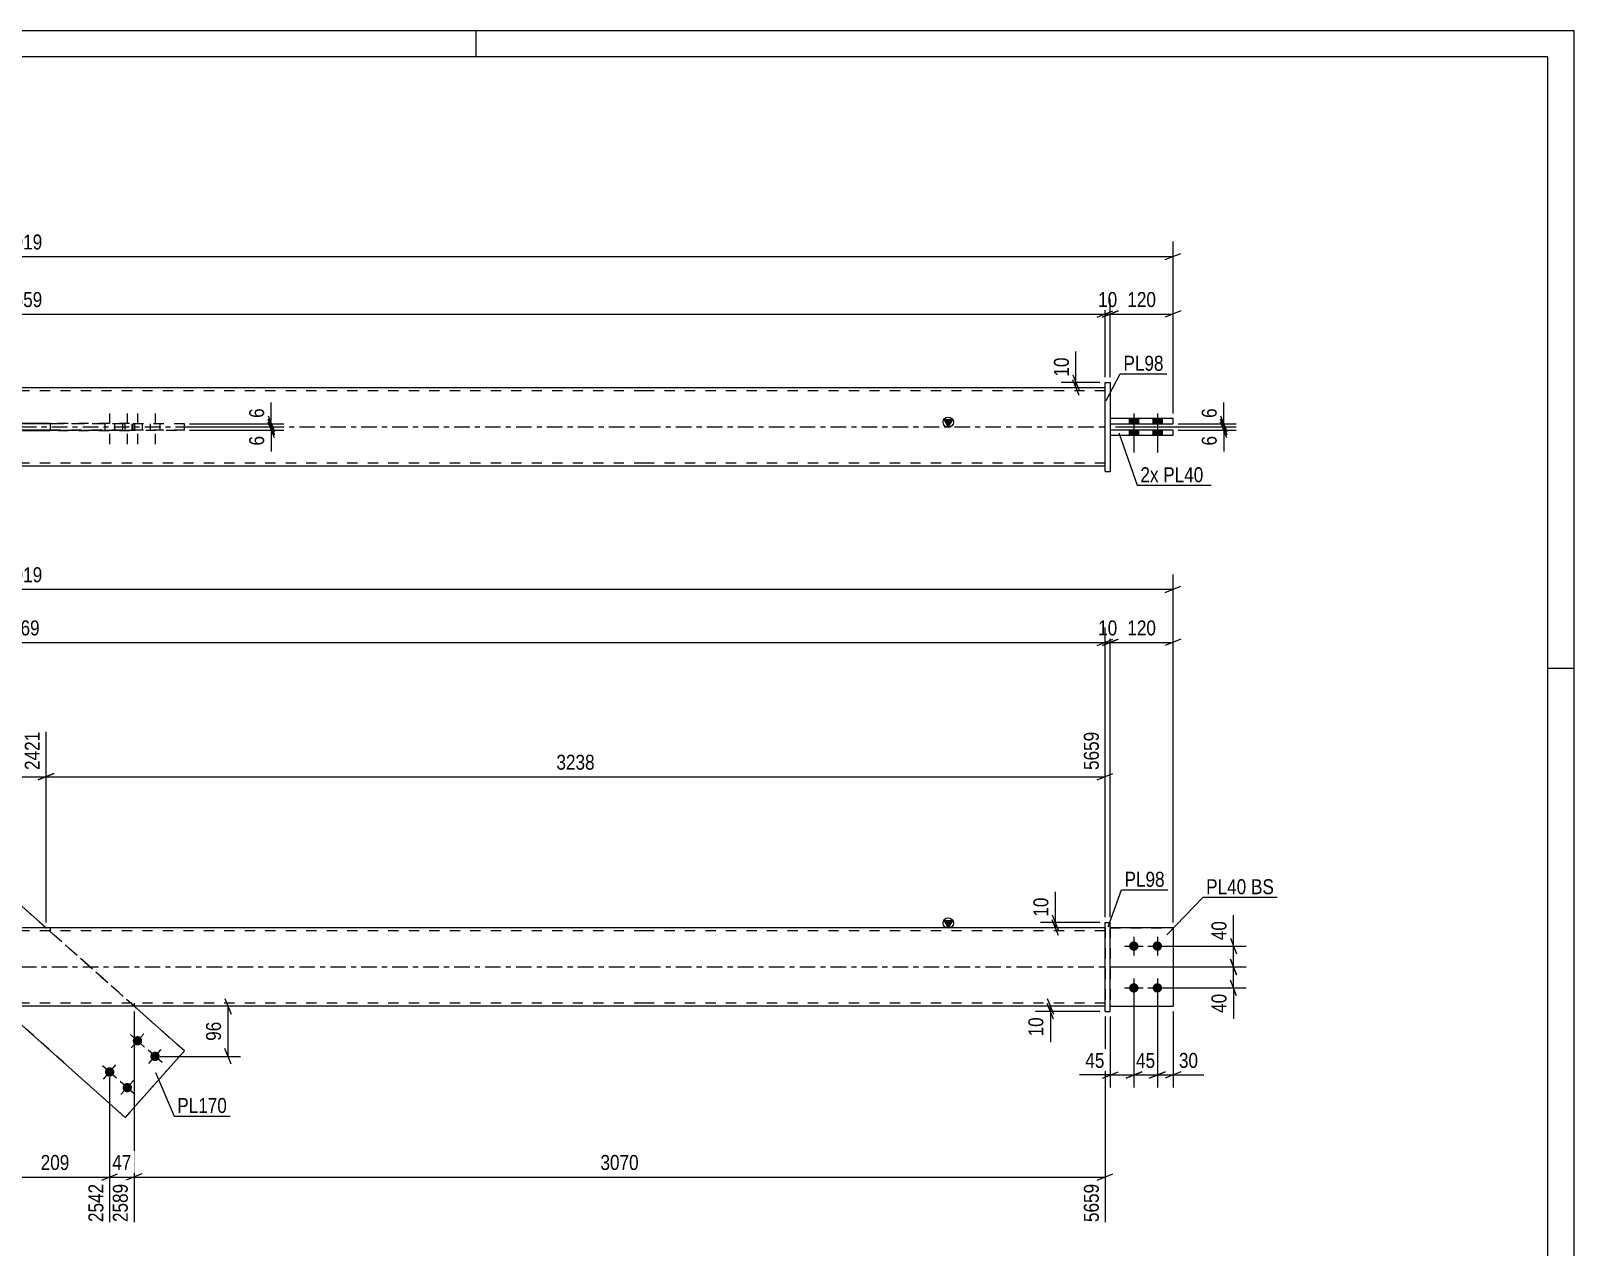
# Model space of a CAD drawing. Header units: millimetres. Extents: x 0 to 594, y 0 to 420.
# Drawn here: x 298.8 to 594, y 187.3 to 420 of the extents above; entities that cross this region are included whole.
import ezdxf

# ---------------------------------------------------------------- set-up
doc = ezdxf.new("R2010")
doc.units = ezdxf.units.MM
doc.linetypes.add('DXK_LINE_DOT2', pattern=[3.9198, 1.9599, -1.9599])
doc.linetypes.add('DXK_LINE_DOT3', pattern=[5.9187, 2.979, -0.9799, 0.9799, -0.9799])
doc.styles.add('Arial Narrow', font='ARIALN.TTF', dxfattribs={"height": 0.2})

# ---------------------------------------------------------------- blocks, each defined once
blk = doc.blocks.new('Unknown-580873774-1128')
at = {"color": 5, "linetype": 'Continuous'}
for p, q in [((594, 420), (0, 420)), ((384, 415), (384, 420)), ((594, 0), (594, 420)), ((589, 415), (5, 415)), ((589, 5), (589, 415)), ((594, 298), (589, 298))]:
    blk.add_line(p, q, dxfattribs=at)
blk = doc.blocks.new('Part-580873774-1680 - 1674')
at = {"linetype": 'Continuous'}
blk.add_hatch(color=2, dxfattribs=at).paths.add_polyline_path([(474.29, 248.42), (473.49, 249.82), (475.09, 249.82)])
at = {"color": 2, "linetype": 'Continuous'}
for p, q in [((416.19, 248.42), (178.55, 248.42)), ((504.29, 248.42), (416.29, 248.42)), ((474.29, 248.42), (473.49, 249.82)), ((473.49, 249.82), (475.09, 249.82)), ((475.09, 249.82), (474.29, 248.42)), ((416.19, 233.42), (178.55, 233.42)), ((504.29, 233.42), (416.29, 233.42))]:
    blk.add_line(p, q, dxfattribs=at)
at = {"color": 7, "linetype": 'DXK_LINE_DOT2'}
for p, q in [((302.5, 248.42), (302.5, 247.82)), ((504.29, 248.42), (504.29, 233.42)), ((416.19, 247.82), (178.55, 247.82)), ((504.29, 247.82), (416.29, 247.82)), ((416.19, 234.02), (178.55, 234.02)), ((318.67, 233.42), (318.67, 234.02)), ((504.29, 234.02), (416.29, 234.02))]:
    blk.add_line(p, q, dxfattribs=at)
at = {"color": 7, "linetype": 'DXK_LINE_DOT3'}
for p, q in [((178.55, 240.92), (416.19, 240.92)), ((416.29, 240.92), (504.29, 240.92))]:
    blk.add_line(p, q, dxfattribs=at)
at = {"color": 2, "linetype": 'Continuous'}
blk.add_circle((474.29, 249.32), 1, dxfattribs=at)
blk = doc.blocks.new('Part-580873774-1685 - 1674')
at = {"color": 2, "linetype": 'Continuous'}
for p, q in [((517.29, 248.42), (505.29, 248.42)), ((517.29, 248.42), (517.29, 248.42)), ((517.29, 248.42), (517.29, 233.42)), ((505.29, 233.42), (517.29, 233.42))]:
    blk.add_line(p, q, dxfattribs=at)
at = {"color": 7, "linetype": 'DXK_LINE_DOT2'}
for p, q in [((505.29, 248.42), (517.29, 248.42)), ((505.29, 248.42), (505.29, 248.42)), ((505.29, 248.42), (505.29, 233.42)), ((505.29, 233.42), (517.29, 233.42))]:
    blk.add_line(p, q, dxfattribs=at)
blk = doc.blocks.new('Part-580873774-1690 - 1674')
at = {"color": 7, "linetype": 'DXK_LINE_DOT2'}
for p, q in [((505.29, 248.42), (517.29, 248.42)), ((517.29, 248.42), (505.29, 248.42)), ((505.29, 248.42), (505.29, 248.42)), ((505.29, 248.42), (505.29, 233.42)), ((517.29, 248.42), (517.29, 248.42)), ((517.29, 248.42), (517.29, 233.42)), ((505.29, 233.42), (517.29, 233.42)), ((505.29, 233.42), (517.29, 233.42))]:
    blk.add_line(p, q, dxfattribs=at)
blk = doc.blocks.new('Part-580873774-1691 - 1674')
at = {"color": 2, "linetype": 'Continuous'}
for p, q in [((504.29, 249.42), (505.29, 249.42)), ((504.29, 232.42), (504.29, 249.42)), ((505.29, 232.42), (505.29, 249.42)), ((504.29, 232.42), (504.29, 232.42)), ((504.29, 232.42), (505.29, 232.42))]:
    blk.add_line(p, q, dxfattribs=at)
at = {"color": 7, "linetype": 'DXK_LINE_DOT2'}
for p, q in [((504.29, 249.42), (505.29, 249.42)), ((504.29, 232.42), (505.29, 232.42))]:
    blk.add_line(p, q, dxfattribs=at)
blk = doc.blocks.new('Bolt-580873774-1704 - 1674')
at = {"linetype": 'Continuous'}
for points in [[(318.62, 226.14), (318.49, 226.28), (318.4, 226.44), (318.34, 226.62), (318.32, 226.8), (318.34, 226.99), (318.4, 227.17), (318.49, 227.33), (318.61, 227.47), (318.77, 227.59), (318.94, 227.66), (319.12, 227.7), (319.31, 227.7), (319.49, 227.67), (319.67, 227.59), (319.82, 227.48), (319.95, 227.34), (320.04, 227.18), (320.1, 227), (320.12, 226.81), (320.1, 226.63), (320.04, 226.45), (319.95, 226.28), (319.83, 226.14), (319.67, 226.03), (319.5, 225.95), (319.32, 225.91), (319.13, 225.91), (318.95, 225.95), (318.77, 226.03)], [(321.98, 223.14), (321.85, 223.28), (321.76, 223.44), (321.7, 223.62), (321.68, 223.81), (321.7, 224), (321.76, 224.18), (321.85, 224.34), (321.97, 224.48), (322.13, 224.59), (322.3, 224.67), (322.48, 224.71), (322.67, 224.71), (322.85, 224.67), (323.03, 224.6), (323.18, 224.49), (323.31, 224.35), (323.4, 224.19), (323.46, 224.01), (323.48, 223.82), (323.46, 223.63), (323.4, 223.45), (323.31, 223.29), (323.19, 223.15), (323.03, 223.04), (322.86, 222.96), (322.68, 222.92), (322.49, 222.92), (322.31, 222.96), (322.13, 223.03)], [(313.3, 220.16), (313.17, 220.3), (313.08, 220.46), (313.02, 220.64), (313, 220.83), (313.02, 221.02), (313.07, 221.2), (313.17, 221.36), (313.29, 221.5), (313.44, 221.61), (313.62, 221.69), (313.8, 221.73), (313.99, 221.73), (314.17, 221.69), (314.34, 221.62), (314.5, 221.51), (314.62, 221.37), (314.72, 221.21), (314.78, 221.03), (314.8, 220.84), (314.78, 220.65), (314.72, 220.47), (314.63, 220.31), (314.5, 220.17), (314.35, 220.06), (314.18, 219.98), (314, 219.94), (313.81, 219.94), (313.62, 219.98), (313.45, 220.05)], [(316.66, 217.17), (316.53, 217.31), (316.44, 217.47), (316.38, 217.65), (316.36, 217.84), (316.38, 218.02), (316.43, 218.2), (316.53, 218.37), (316.65, 218.51), (316.8, 218.62), (316.98, 218.7), (317.16, 218.74), (317.35, 218.74), (317.53, 218.7), (317.7, 218.62), (317.86, 218.51), (317.98, 218.37), (318.08, 218.21), (318.14, 218.03), (318.16, 217.85), (318.14, 217.66), (318.08, 217.48), (317.99, 217.32), (317.86, 217.18), (317.71, 217.06), (317.54, 216.99), (317.36, 216.95), (317.17, 216.95), (316.98, 216.98), (316.81, 217.06)]]:
    blk.add_hatch(color=1, dxfattribs=at).paths.add_polyline_path(points)
at = {"color": 1, "linetype": 'Continuous'}
for p, q in [((320.56, 225.61), (317.88, 228.01)), ((318.02, 225.46), (320.42, 228.15)), ((323.92, 222.62), (321.24, 225.01)), ((321.38, 222.47), (323.78, 225.16)), ((315.24, 219.64), (312.55, 222.03)), ((312.7, 219.49), (315.1, 222.18)), ((318.6, 216.64), (315.91, 219.04)), ((316.06, 216.5), (318.46, 219.19))]:
    blk.add_line(p, q, dxfattribs=at)
blk = doc.blocks.new('Bolt-580873774-1707 - 1674')
at = {"linetype": 'Continuous'}
for points in [[(509.79, 245.82), (509.97, 245.8), (510.15, 245.74), (510.32, 245.65), (510.46, 245.52), (510.57, 245.37), (510.64, 245.2), (510.68, 245.01), (510.68, 244.82), (510.64, 244.64), (510.57, 244.47), (510.46, 244.32), (510.32, 244.19), (510.15, 244.1), (509.97, 244.04), (509.79, 244.02), (509.6, 244.04), (509.42, 244.1), (509.26, 244.19), (509.12, 244.32), (509.01, 244.47), (508.93, 244.64), (508.89, 244.82), (508.89, 245.01), (508.93, 245.2), (509.01, 245.37), (509.12, 245.52), (509.26, 245.65), (509.42, 245.74), (509.6, 245.8)], [(514.29, 245.82), (514.47, 245.8), (514.65, 245.74), (514.82, 245.65), (514.96, 245.52), (515.07, 245.37), (515.14, 245.2), (515.18, 245.01), (515.18, 244.82), (515.14, 244.64), (515.07, 244.47), (514.96, 244.32), (514.82, 244.19), (514.65, 244.1), (514.47, 244.04), (514.29, 244.02), (514.1, 244.04), (513.92, 244.1), (513.76, 244.19), (513.62, 244.32), (513.51, 244.47), (513.43, 244.64), (513.39, 244.82), (513.39, 245.01), (513.43, 245.2), (513.51, 245.37), (513.62, 245.52), (513.76, 245.65), (513.92, 245.74), (514.1, 245.8)], [(509.79, 237.82), (509.97, 237.8), (510.15, 237.74), (510.32, 237.65), (510.46, 237.52), (510.57, 237.37), (510.64, 237.2), (510.68, 237.01), (510.68, 236.82), (510.64, 236.64), (510.57, 236.47), (510.46, 236.32), (510.32, 236.19), (510.15, 236.1), (509.97, 236.04), (509.79, 236.02), (509.6, 236.04), (509.42, 236.1), (509.26, 236.19), (509.12, 236.32), (509.01, 236.47), (508.93, 236.64), (508.89, 236.82), (508.89, 237.01), (508.93, 237.2), (509.01, 237.37), (509.12, 237.52), (509.26, 237.65), (509.42, 237.74), (509.6, 237.8)], [(514.29, 237.82), (514.47, 237.8), (514.65, 237.74), (514.82, 237.65), (514.96, 237.52), (515.07, 237.37), (515.14, 237.2), (515.18, 237.01), (515.18, 236.82), (515.14, 236.64), (515.07, 236.47), (514.96, 236.32), (514.82, 236.19), (514.65, 236.1), (514.47, 236.04), (514.29, 236.02), (514.1, 236.04), (513.92, 236.1), (513.76, 236.19), (513.62, 236.32), (513.51, 236.47), (513.43, 236.64), (513.39, 236.82), (513.39, 237.01), (513.43, 237.2), (513.51, 237.37), (513.62, 237.52), (513.76, 237.65), (513.92, 237.74), (514.1, 237.8)]]:
    blk.add_hatch(color=1, dxfattribs=at).paths.add_polyline_path(points)
at = {"color": 1, "linetype": 'Continuous'}
for p, q in [((509.79, 246.72), (509.79, 243.12)), ((514.29, 246.72), (514.29, 243.12)), ((507.99, 244.92), (511.59, 244.92)), ((512.49, 244.92), (516.09, 244.92)), ((507.99, 236.92), (511.59, 236.92)), ((509.79, 238.72), (509.79, 235.12)), ((512.49, 236.92), (516.09, 236.92)), ((514.29, 238.72), (514.29, 235.12))]:
    blk.add_line(p, q, dxfattribs=at)
blk = doc.blocks.new('Part-580873774-1712 - 1674')
at = {"color": 2, "linetype": 'Continuous'}
for p, q in [((277.86, 269.68), (266.55, 256.99)), ((277.86, 269.68), (277.86, 269.68)), ((301.73, 248.42), (277.86, 269.68)), ((266.55, 256.99), (276.17, 248.42)), ((266.55, 256.99), (266.55, 256.99)), ((316.88, 212.15), (293.01, 233.42)), ((328.19, 224.85), (318.57, 233.42)), ((316.88, 212.15), (328.19, 224.85)), ((328.19, 224.85), (328.19, 224.85)), ((316.88, 212.15), (316.88, 212.15))]:
    blk.add_line(p, q, dxfattribs=at)
at = {"color": 7, "linetype": 'DXK_LINE_DOT2'}
for p, q in [((266.55, 256.99), (277.86, 269.68)), ((328.19, 224.85), (277.86, 269.68)), ((316.88, 212.15), (266.55, 256.99)), ((276.17, 248.42), (293.01, 233.42)), ((318.57, 233.42), (301.73, 248.42)), ((328.19, 224.85), (316.88, 212.15))]:
    blk.add_line(p, q, dxfattribs=at)
blk = doc.blocks.new('Part-580873774-1436 - 1365')
at = {"color": 2, "linetype": 'Continuous'}
for p, q in [((504.29, 352.73), (504.29, 352.73)), ((504.29, 335.73), (504.29, 352.73)), ((504.29, 352.73), (505.29, 352.73)), ((505.29, 352.73), (505.29, 352.73)), ((505.29, 352.73), (505.29, 335.73)), ((504.29, 335.73), (505.29, 335.73)), ((504.29, 335.73), (504.29, 335.73)), ((505.29, 335.73), (505.29, 335.73))]:
    blk.add_line(p, q, dxfattribs=at)
at = {"color": 7, "linetype": 'DXK_LINE_DOT2'}
for p, q in [((504.29, 352.73), (505.29, 352.73)), ((504.29, 335.73), (505.29, 335.73)), ((505.29, 335.73), (505.29, 335.73))]:
    blk.add_line(p, q, dxfattribs=at)
blk = doc.blocks.new('Bolt-580873774-1373 - 1365')
at = {"linetype": 'Continuous'}
for points in [[(510.69, 345.83), (508.89, 345.83), (508.89, 344.83), (510.69, 344.83)], [(510.69, 345.83), (508.89, 345.83), (508.89, 344.83), (510.69, 344.83)], [(515.19, 345.83), (513.39, 345.83), (513.39, 344.83), (515.19, 344.83)], [(515.19, 345.83), (513.39, 345.83), (513.39, 344.83), (515.19, 344.83)], [(510.69, 343.63), (508.89, 343.63), (508.89, 342.63), (510.69, 342.63)], [(510.69, 343.63), (508.89, 343.63), (508.89, 342.63), (510.69, 342.63)], [(515.19, 343.63), (513.39, 343.63), (513.39, 342.63), (515.19, 342.63)], [(515.19, 343.63), (513.39, 343.63), (513.39, 342.63), (515.19, 342.63)]]:
    blk.add_hatch(color=1, dxfattribs=at).paths.add_polyline_path(points)
at = {"color": 1, "linetype": 'Continuous'}
for p, q in [((508.89, 345.83), (508.89, 344.83)), ((508.89, 345.83), (508.89, 344.83)), ((509.79, 346.83), (509.79, 339.33)), ((509.79, 346.83), (509.79, 339.33)), ((510.69, 345.83), (510.69, 344.83)), ((510.69, 345.83), (510.69, 344.83)), ((513.39, 345.83), (513.39, 344.83)), ((513.39, 345.83), (513.39, 344.83)), ((514.29, 346.83), (514.29, 339.33)), ((514.29, 346.83), (514.29, 339.33)), ((515.19, 345.83), (515.19, 344.83)), ((515.19, 345.83), (515.19, 344.83)), ((508.89, 343.63), (508.89, 342.63)), ((508.89, 343.63), (508.89, 342.63)), ((510.69, 343.63), (510.69, 342.63)), ((510.69, 343.63), (510.69, 342.63)), ((513.39, 343.63), (513.39, 342.63)), ((513.39, 343.63), (513.39, 342.63)), ((515.19, 343.63), (515.19, 342.63)), ((515.19, 343.63), (515.19, 342.63))]:
    blk.add_line(p, q, dxfattribs=at)
blk = doc.blocks.new('Bolt-580873774-1438 - 1365')
at = {"color": 1, "linetype": 'DXK_LINE_DOT2'}
for p, q in [((313.9, 346.83), (313.9, 339.33)), ((317.26, 346.83), (317.26, 339.33)), ((319.22, 346.83), (319.22, 339.33)), ((322.58, 346.83), (322.58, 339.33)), ((313, 344.83), (313, 343.63)), ((314.8, 344.83), (314.8, 343.63)), ((316.36, 344.83), (316.36, 343.63)), ((318.16, 344.83), (318.16, 343.63)), ((318.32, 344.83), (318.32, 343.63)), ((320.12, 344.83), (320.12, 343.63)), ((321.68, 344.83), (321.68, 343.63)), ((323.48, 344.83), (323.48, 343.63))]:
    blk.add_line(p, q, dxfattribs=at)
blk = doc.blocks.new('Part-580873774-1459 - 1365')
at = {"linetype": 'Continuous'}
blk.add_hatch(color=2, dxfattribs=at).paths.add_polyline_path([(474.29, 344.23), (473.49, 345.63), (475.09, 345.63)])
at = {"color": 2, "linetype": 'Continuous'}
for p, q in [((416.19, 351.73), (178.55, 351.73)), ((504.29, 351.73), (416.29, 351.73)), ((474.29, 344.23), (473.49, 345.63)), ((473.49, 345.63), (475.09, 345.63)), ((475.09, 345.63), (474.29, 344.23)), ((276.07, 344.93), (302.5, 344.93)), ((276.07, 343.53), (302.5, 343.53)), ((302.5, 344.93), (302.5, 343.53)), ((416.19, 336.73), (178.55, 336.73)), ((504.29, 336.73), (416.29, 336.73))]:
    blk.add_line(p, q, dxfattribs=at)
at = {"color": 7, "linetype": 'DXK_LINE_DOT2'}
for p, q in [((504.29, 336.73), (504.29, 351.73)), ((416.19, 351.13), (178.55, 351.13)), ((504.29, 351.13), (416.29, 351.13)), ((276.07, 344.93), (302.5, 344.93)), ((276.07, 343.53), (302.5, 343.53)), ((292.24, 344.93), (318.67, 344.93)), ((292.24, 344.93), (318.67, 344.93)), ((318.67, 343.53), (292.24, 343.53)), ((292.24, 343.53), (318.67, 343.53)), ((318.67, 344.93), (318.67, 343.53)), ((416.19, 337.33), (178.55, 337.33)), ((504.29, 337.33), (416.29, 337.33))]:
    blk.add_line(p, q, dxfattribs=at)
at = {"color": 7, "linetype": 'DXK_LINE_DOT3'}
for p, q in [((178.55, 344.23), (416.19, 344.23)), ((416.29, 344.23), (504.29, 344.23))]:
    blk.add_line(p, q, dxfattribs=at)
at = {"color": 2, "linetype": 'Continuous'}
blk.add_circle((474.29, 345.13), 1, dxfattribs=at)
blk = doc.blocks.new('Part-580873774-1464 - 1365')
at = {"color": 2, "linetype": 'Continuous'}
for p, q in [((517.29, 343.63), (505.29, 343.63)), ((505.29, 342.63), (517.29, 342.63)), ((517.29, 342.63), (517.29, 343.63))]:
    blk.add_line(p, q, dxfattribs=at)
at = {"color": 7, "linetype": 'DXK_LINE_DOT2'}
for p, q in [((505.29, 343.63), (505.29, 342.63)), ((517.29, 343.63), (505.29, 343.63)), ((505.29, 342.63), (517.29, 342.63))]:
    blk.add_line(p, q, dxfattribs=at)
blk = doc.blocks.new('Part-580873774-1400 - 1365')
at = {"color": 2, "linetype": 'Continuous'}
for p, q in [((266.55, 343.63), (266.55, 344.83)), ((277.86, 343.63), (277.86, 344.83)), ((302.5, 344.83), (277.86, 344.83)), ((302.5, 343.63), (277.86, 343.63))]:
    blk.add_line(p, q, dxfattribs=at)
at = {"color": 7, "linetype": 'DXK_LINE_DOT2'}
for p, q in [((316.88, 344.83), (266.55, 344.83)), ((266.55, 344.83), (277.86, 344.83)), ((266.55, 343.63), (316.88, 343.63)), ((277.86, 343.63), (266.55, 343.63)), ((328.19, 344.83), (302.5, 344.83)), ((328.19, 343.63), (302.5, 343.63)), ((316.88, 343.63), (316.88, 344.83)), ((328.19, 344.83), (316.88, 344.83)), ((316.88, 343.63), (328.19, 343.63)), ((328.19, 343.63), (328.19, 344.83))]:
    blk.add_line(p, q, dxfattribs=at)
blk = doc.blocks.new('Part-580873774-1469 - 1365')
at = {"color": 2, "linetype": 'Continuous'}
for p, q in [((517.29, 345.83), (505.29, 345.83)), ((517.29, 344.83), (517.29, 345.83)), ((505.29, 344.83), (517.29, 344.83))]:
    blk.add_line(p, q, dxfattribs=at)
at = {"color": 7, "linetype": 'DXK_LINE_DOT2'}
for p, q in [((505.29, 345.83), (505.29, 344.83)), ((517.29, 345.83), (505.29, 345.83)), ((505.29, 344.83), (517.29, 344.83))]:
    blk.add_line(p, q, dxfattribs=at)
blk = doc.blocks.new('StraightDimension-580873774-1931 - 1674')
at = {"color": 7, "linetype": 'Continuous'}
for p, q in [((503.29, 233.42), (490.98, 233.42)), ((493.23, 234.92), (494.43, 231.92)), ((494.43, 230.92), (493.23, 233.92)), ((493.83, 232.42), (493.83, 233.42)), ((503.29, 232.42), (490.98, 232.42))]:
    blk.add_line(p, q, dxfattribs=at)
at = {"color": 0}
blk.add_wipeout([(493.08, 231.89), (488.88, 231.89), (488.88, 227.04), (493.08, 227.04)], dxfattribs=at)
at = {"color": 7, "linetype": 'Continuous'}
blk.add_line((493.83, 232.42), (493.83, 226.51), dxfattribs=at)
blk.add_line((493.83, 232.42), (493.83, 226.51), dxfattribs=at)
at = {"color": 3, "style": 'Arial Narrow'}
blk.add_text('10', height=2.863, rotation=90.0002, dxfattribs=at).set_placement((492.48, 227.64))
blk = doc.blocks.new('StraightDimension-580873774-2031 - 1674')
at = {"color": 7, "linetype": 'Continuous'}
for p, q in [((494.18, 250.92), (495.38, 247.92)), ((503.29, 249.42), (491.93, 249.42)), ((503.29, 248.42), (491.93, 248.42)), ((495.38, 246.92), (494.18, 249.92)), ((494.78, 248.42), (494.78, 249.42))]:
    blk.add_line(p, q, dxfattribs=at)
at = {"color": 0}
blk.add_wipeout([(494.03, 254.8), (489.83, 254.8), (489.83, 249.94), (494.03, 249.94)], dxfattribs=at)
at = {"color": 7, "linetype": 'Continuous'}
blk.add_line((494.78, 249.42), (494.78, 255.32), dxfattribs=at)
blk.add_line((494.78, 249.42), (494.78, 255.32), dxfattribs=at)
at = {"color": 3, "style": 'Arial Narrow'}
blk.add_text('10', height=2.863, rotation=90.0002, dxfattribs=at).set_placement((493.43, 250.54))
blk = doc.blocks.new('StraightDimension-580873774-2012 - 1674')
at = {"color": 7, "linetype": 'Continuous'}
for p, q in [((528.25, 242.42), (529.45, 239.42)), ((505.29, 240.92), (531.25, 240.92)), ((528.85, 236.92), (528.85, 240.92)), ((515.29, 236.92), (531.25, 236.92)), ((529.45, 235.42), (528.25, 238.42))]:
    blk.add_line(p, q, dxfattribs=at)
at = {"color": 0}
blk.add_wipeout([(528.1, 236.39), (523.9, 236.39), (523.9, 231.54), (528.1, 231.54)], dxfattribs=at)
at = {"color": 7, "linetype": 'Continuous'}
blk.add_line((528.85, 236.92), (528.85, 231.01), dxfattribs=at)
blk.add_line((528.85, 236.92), (528.85, 231.01), dxfattribs=at)
at = {"color": 3, "style": 'Arial Narrow'}
blk.add_text('40', height=2.863, rotation=90.0002, dxfattribs=at).set_placement((527.5, 232.14))
blk = doc.blocks.new('StraightDimension-580873774-1988 - 1674')
at = {"color": 7, "linetype": 'Continuous'}
for p, q in [((379.09, 233.42), (333.7, 233.42)), ((335.95, 234.92), (337.15, 231.92)), ((336.55, 223.81), (336.55, 233.42)), ((337.15, 222.31), (335.95, 225.31)), ((323.58, 223.81), (338.95, 223.81))]:
    blk.add_line(p, q, dxfattribs=at)
at = {"color": 0}
blk.add_wipeout([(335.8, 231.04), (331.6, 231.04), (331.6, 226.19), (335.8, 226.19)], dxfattribs=at)
at = {"color": 3, "style": 'Arial Narrow'}
blk.add_text('96', height=2.863, rotation=90.0002, dxfattribs=at).set_placement((335.2, 226.79))
blk = doc.blocks.new('StraightDimension-580873774-1731 - 1674')
at = {"color": 7, "linetype": 'Continuous'}
for p, q in [((517.29, 249.42), (517.29, 316.02)), ((77.45, 313.17), (517.29, 313.17)), ((515.79, 312.57), (518.79, 313.77))]:
    blk.add_line(p, q, dxfattribs=at)
at = {"color": 0}
blk.add_wipeout([(301.63, 313.92), (301.63, 318.12), (293.11, 318.12), (293.11, 313.92)], dxfattribs=at)
at = {"color": 3, "style": 'Arial Narrow'}
blk.add_text('5919', height=2.863, dxfattribs=at).set_placement((293.71, 314.52))
blk = doc.blocks.new('StraightDimension-580873774-1833 - 1674')
at = {"color": 7, "linetype": 'Continuous'}
for p, q in [((318.57, 232.42), (318.57, 192.13)), ((504.29, 231.42), (504.29, 192.13)), ((320.07, 201.34), (317.07, 200.14)), ((318.57, 200.74), (504.29, 200.74)), ((502.79, 200.14), (505.79, 201.34))]:
    blk.add_line(p, q, dxfattribs=at)
at = {"color": 0}
blk.add_wipeout([(415.68, 201.49), (415.68, 205.69), (407.17, 205.69), (407.17, 201.49)], dxfattribs=at)
at = {"color": 0, "linetype": 'Continuous'}
blk.add_wipeout([(503.69, 200.04), (499.49, 200.04), (499.49, 191.53), (503.69, 191.53)], dxfattribs=at)
at = {"color": 3, "style": 'Arial Narrow'}
blk.add_text('3070', height=2.863, dxfattribs=at).set_placement((407.77, 202.09))
at = {"color": 3, "linetype": 'Continuous', "style": 'Arial Narrow'}
blk.add_text('5659', height=2.863, rotation=90.0002, dxfattribs=at).set_placement((503.09, 192.13))
blk = doc.blocks.new('StraightDimension-580873774-1745 - 1674')
at = {"color": 7, "linetype": 'Continuous'}
for p, q in [((301.73, 249.42), (301.73, 285.92)), ((504.29, 250.42), (504.29, 285.92)), ((303.23, 277.91), (300.23, 276.71)), ((502.79, 276.71), (505.79, 277.91)), ((301.73, 277.31), (504.29, 277.31))]:
    blk.add_line(p, q, dxfattribs=at)
at = {"color": 0, "linetype": 'Continuous'}
blk.add_wipeout([(503.69, 286.52), (499.49, 286.52), (499.49, 278.01), (503.69, 278.01)], dxfattribs=at)
at = {"color": 0}
blk.add_wipeout([(407.26, 278.06), (407.26, 282.26), (398.75, 282.26), (398.75, 278.06)], dxfattribs=at)
at = {"color": 3, "linetype": 'Continuous', "style": 'Arial Narrow'}
blk.add_text('5659', height=2.863, rotation=90.0002, dxfattribs=at).set_placement((503.09, 278.61))
at = {"color": 3, "style": 'Arial Narrow'}
blk.add_text('3238', height=2.863, dxfattribs=at).set_placement((399.35, 278.66))
blk = doc.blocks.new('StraightDimension-580873774-1759 - 1674')
at = {"color": 7, "linetype": 'Continuous'}
for p, q in [((276.17, 249.42), (276.17, 294.62)), ((301.73, 249.42), (301.73, 285.92)), ((277.67, 277.91), (274.67, 276.71)), ((300.23, 276.71), (303.23, 277.91)), ((276.17, 277.31), (301.73, 277.31))]:
    blk.add_line(p, q, dxfattribs=at)
at = {"color": 0, "linetype": 'Continuous'}
blk.add_wipeout([(301.13, 286.52), (296.93, 286.52), (296.93, 278.01), (301.13, 278.01)], dxfattribs=at)
at = {"color": 0}
blk.add_wipeout([(292.29, 278.06), (292.29, 282.26), (285.61, 282.26), (285.61, 278.06)], dxfattribs=at)
at = {"color": 3, "linetype": 'Continuous', "style": 'Arial Narrow'}
blk.add_text('2421', height=2.863, rotation=90.0002, dxfattribs=at).set_placement((300.53, 278.61))
at = {"color": 3, "style": 'Arial Narrow'}
blk.add_text('256', height=2.863, dxfattribs=at).set_placement((286.21, 278.66))
blk = doc.blocks.new('StraightDimension-580873774-1845 - 1674')
at = {"color": 7, "linetype": 'Continuous'}
for p, q in [((318.57, 232.42), (318.57, 192.13)), ((313.9, 219.83), (313.9, 192.13)), ((312.4, 200.14), (315.4, 201.34)), ((313.9, 200.74), (318.57, 200.74)), ((320.07, 201.34), (317.07, 200.14))]:
    blk.add_line(p, q, dxfattribs=at)
at = {"color": 0}
blk.add_wipeout([(318.66, 201.49), (318.66, 205.69), (313.8, 205.69), (313.8, 201.49)], dxfattribs=at)
at = {"color": 3, "style": 'Arial Narrow'}
blk.add_text('47', height=2.863, dxfattribs=at).set_placement((314.4, 202.09))
at = {"color": 0, "linetype": 'Continuous'}
blk.add_wipeout([(317.97, 200.04), (313.77, 200.04), (313.77, 191.53), (317.97, 191.53)], dxfattribs=at)
at = {"color": 3, "linetype": 'Continuous', "style": 'Arial Narrow'}
blk.add_text('2589', height=2.863, rotation=90.0002, dxfattribs=at).set_placement((317.37, 192.13))
blk = doc.blocks.new('StraightDimension-580873774-2058 - 1674')
at = {"color": 7, "linetype": 'Continuous'}
for p, q in [((505.29, 250.42), (505.29, 305.85)), ((517.29, 249.42), (517.29, 305.85)), ((503.79, 302.4), (506.79, 303.6)), ((505.29, 303), (517.29, 303)), ((518.79, 303.6), (515.79, 302.4))]:
    blk.add_line(p, q, dxfattribs=at)
at = {"color": 0}
blk.add_wipeout([(514.63, 303.75), (514.63, 307.95), (507.94, 307.95), (507.94, 303.75)], dxfattribs=at)
at = {"color": 3, "style": 'Arial Narrow'}
blk.add_text('120', height=2.863, dxfattribs=at).set_placement((508.54, 304.35))
blk = doc.blocks.new('StraightDimension-580873774-1859 - 1674')
at = {"color": 7, "linetype": 'Continuous'}
for p, q in [((293.01, 232.42), (293.01, 192.13)), ((313.9, 219.83), (313.9, 192.13)), ((294.51, 201.34), (291.51, 200.14)), ((293.01, 200.74), (313.9, 200.74)), ((312.4, 200.14), (315.4, 201.34))]:
    blk.add_line(p, q, dxfattribs=at)
at = {"color": 0}
blk.add_wipeout([(306.8, 201.49), (306.8, 205.69), (300.11, 205.69), (300.11, 201.49)], dxfattribs=at)
at = {"color": 0, "linetype": 'Continuous'}
blk.add_wipeout([(313.3, 200.04), (309.1, 200.04), (309.1, 191.53), (313.3, 191.53)], dxfattribs=at)
at = {"color": 3, "style": 'Arial Narrow'}
blk.add_text('209', height=2.863, dxfattribs=at).set_placement((300.71, 202.09))
at = {"color": 3, "linetype": 'Continuous', "style": 'Arial Narrow'}
blk.add_text('2542', height=2.863, rotation=90.0002, dxfattribs=at).set_placement((312.7, 192.13))
blk = doc.blocks.new('StraightDimension-580873774-1950 - 1674')
at = {"color": 7, "linetype": 'Continuous'}
for p, q in [((509.79, 235.92), (509.79, 217.87)), ((514.29, 235.92), (514.29, 217.87)), ((508.29, 219.67), (511.29, 220.87)), ((509.79, 220.27), (514.29, 220.27)), ((515.79, 220.87), (512.79, 219.67))]:
    blk.add_line(p, q, dxfattribs=at)
at = {"color": 0}
blk.add_wipeout([(514.46, 221.02), (514.46, 225.22), (509.61, 225.22), (509.61, 221.02)], dxfattribs=at)
at = {"color": 3, "style": 'Arial Narrow'}
blk.add_text('45', height=2.863, dxfattribs=at).set_placement((510.21, 221.62))
blk = doc.blocks.new('StraightDimension-580873774-2053 - 1674')
at = {"color": 7, "linetype": 'Continuous'}
for p, q in [((504.29, 250.42), (504.29, 305.85)), ((505.29, 250.42), (505.29, 305.85)), ((502.79, 302.4), (505.79, 303.6)), ((506.79, 303.6), (503.79, 302.4)), ((504.29, 303), (505.29, 303))]:
    blk.add_line(p, q, dxfattribs=at)
at = {"color": 0}
blk.add_wipeout([(507.21, 303.75), (507.21, 307.95), (502.36, 307.95), (502.36, 303.75)], dxfattribs=at)
at = {"color": 3, "style": 'Arial Narrow'}
blk.add_text('10', height=2.863, dxfattribs=at).set_placement((502.96, 304.35))
blk = doc.blocks.new('StraightDimension-580873774-1940 - 1674')
at = {"color": 7, "linetype": 'Continuous'}
for p, q in [((509.79, 235.92), (509.79, 217.87)), ((505.29, 231.42), (505.29, 217.87)), ((503.79, 219.67), (506.79, 220.87)), ((505.29, 220.27), (509.79, 220.27)), ((511.29, 220.87), (508.29, 219.67))]:
    blk.add_line(p, q, dxfattribs=at)
at = {"color": 0}
blk.add_wipeout([(504.76, 221.02), (504.76, 225.22), (499.91, 225.22), (499.91, 221.02)], dxfattribs=at)
at = {"color": 7, "linetype": 'Continuous'}
blk.add_line((505.29, 220.27), (499.38, 220.27), dxfattribs=at)
blk.add_line((505.29, 220.27), (499.38, 220.27), dxfattribs=at)
at = {"color": 3, "style": 'Arial Narrow'}
blk.add_text('45', height=2.863, dxfattribs=at).set_placement((500.51, 221.62))
blk = doc.blocks.new('StraightDimension-580873774-1960 - 1674')
at = {"color": 7, "linetype": 'Continuous'}
for p, q in [((514.29, 235.92), (514.29, 217.87)), ((517.29, 232.42), (517.29, 217.87)), ((512.79, 219.67), (515.79, 220.87)), ((514.29, 220.27), (517.29, 220.27)), ((518.79, 220.87), (515.79, 219.67))]:
    blk.add_line(p, q, dxfattribs=at)
at = {"color": 0}
blk.add_wipeout([(522.67, 221.02), (522.67, 225.22), (517.81, 225.22), (517.81, 221.02)], dxfattribs=at)
at = {"color": 7, "linetype": 'Continuous'}
blk.add_line((517.29, 220.27), (523.19, 220.27), dxfattribs=at)
blk.add_line((517.29, 220.27), (523.19, 220.27), dxfattribs=at)
at = {"color": 3, "style": 'Arial Narrow'}
blk.add_text('30', height=2.863, dxfattribs=at).set_placement((518.41, 221.62))
blk = doc.blocks.new('StraightDimension-580873774-1999 - 1674')
at = {"color": 7, "linetype": 'Continuous'}
for p, q in [((528.25, 246.42), (529.45, 243.42)), ((515.29, 244.92), (531.25, 244.92)), ((529.45, 239.42), (528.25, 242.42)), ((528.85, 240.92), (528.85, 244.92)), ((505.29, 240.92), (531.25, 240.92))]:
    blk.add_line(p, q, dxfattribs=at)
at = {"color": 0}
blk.add_wipeout([(528.1, 250.3), (523.9, 250.3), (523.9, 245.44), (528.1, 245.44)], dxfattribs=at)
at = {"color": 7, "linetype": 'Continuous'}
blk.add_line((528.85, 244.92), (528.85, 250.82), dxfattribs=at)
blk.add_line((528.85, 244.92), (528.85, 250.82), dxfattribs=at)
at = {"color": 3, "style": 'Arial Narrow'}
blk.add_text('40', height=2.863, rotation=90.0002, dxfattribs=at).set_placement((527.5, 246.04))
blk = doc.blocks.new('StraightDimension-580873774-2048 - 1674')
at = {"color": 7, "linetype": 'Continuous'}
for p, q in [((504.29, 250.42), (504.29, 305.85)), ((89.45, 303), (504.29, 303)), ((502.79, 302.4), (505.79, 303.6))]:
    blk.add_line(p, q, dxfattribs=at)
at = {"color": 0}
blk.add_wipeout([(301.13, 303.75), (301.13, 307.95), (292.61, 307.95), (292.61, 303.75)], dxfattribs=at)
at = {"color": 3, "style": 'Arial Narrow'}
blk.add_text('5669', height=2.863, dxfattribs=at).set_placement((293.21, 304.35))
blk = doc.blocks.new('StraightDimension-580873774-1619 - 1365')
at = {"color": 7, "linetype": 'Continuous'}
for p, q in [((526.38, 346.33), (527.58, 343.33)), ((527.58, 342.73), (526.38, 345.73)), ((506.29, 344.23), (529.38, 344.23)), ((518.29, 344.83), (529.38, 344.83)), ((526.98, 344.23), (526.98, 344.83))]:
    blk.add_line(p, q, dxfattribs=at)
at = {"color": 0}
blk.add_wipeout([(526.23, 348.38), (522.03, 348.38), (522.03, 345.36), (526.23, 345.36)], dxfattribs=at)
at = {"color": 7, "linetype": 'Continuous'}
blk.add_line((526.98, 344.83), (526.98, 348.91), dxfattribs=at)
blk.add_line((526.98, 344.83), (526.98, 348.91), dxfattribs=at)
at = {"color": 3, "style": 'Arial Narrow'}
blk.add_text('6', height=2.86, rotation=90.0002, dxfattribs=at).set_placement((525.63, 345.96))
blk = doc.blocks.new('StraightDimension-580873774-1577 - 1365')
at = {"color": 7, "linetype": 'Continuous'}
for p, q in [((502.79, 365.22), (505.79, 366.42)), ((504.29, 353.73), (504.29, 368.67)), ((90.45, 365.82), (504.29, 365.82))]:
    blk.add_line(p, q, dxfattribs=at)
at = {"color": 0}
blk.add_wipeout([(301.63, 366.57), (301.63, 370.77), (293.11, 370.77), (293.11, 366.57)], dxfattribs=at)
at = {"color": 3, "style": 'Arial Narrow'}
blk.add_text('5659', height=2.863, dxfattribs=at).set_placement((293.71, 367.17))
blk = doc.blocks.new('StraightDimension-580873774-1537 - 1365')
at = {"color": 7, "linetype": 'Continuous'}
for p, q in [((344.2, 345.73), (345.4, 342.73)), ((329.19, 344.23), (347.2, 344.23)), ((329.19, 343.63), (347.2, 343.63)), ((345.4, 342.13), (344.2, 345.13)), ((344.8, 343.63), (344.8, 344.23))]:
    blk.add_line(p, q, dxfattribs=at)
at = {"color": 0}
blk.add_wipeout([(344.05, 343.11), (339.85, 343.11), (339.85, 340.08), (344.05, 340.08)], dxfattribs=at)
at = {"color": 7, "linetype": 'Continuous'}
blk.add_line((344.8, 343.63), (344.8, 339.55), dxfattribs=at)
blk.add_line((344.8, 343.63), (344.8, 339.55), dxfattribs=at)
at = {"color": 3, "style": 'Arial Narrow'}
blk.add_text('6', height=2.86, rotation=90.0002, dxfattribs=at).set_placement((343.45, 340.68))
blk = doc.blocks.new('StraightDimension-580873774-1541 - 1365')
at = {"color": 7, "linetype": 'Continuous'}
for p, q in [((344.2, 346.33), (345.4, 343.33)), ((345.4, 342.73), (344.2, 345.73)), ((329.19, 344.83), (347.2, 344.83)), ((329.19, 344.23), (347.2, 344.23)), ((344.8, 344.23), (344.8, 344.83))]:
    blk.add_line(p, q, dxfattribs=at)
at = {"color": 0}
blk.add_wipeout([(344.05, 348.38), (339.85, 348.38), (339.85, 345.36), (344.05, 345.36)], dxfattribs=at)
at = {"color": 7, "linetype": 'Continuous'}
blk.add_line((344.8, 344.83), (344.8, 348.91), dxfattribs=at)
blk.add_line((344.8, 344.83), (344.8, 348.91), dxfattribs=at)
at = {"color": 3, "style": 'Arial Narrow'}
blk.add_text('6', height=2.86, rotation=90.0002, dxfattribs=at).set_placement((343.45, 345.96))
blk = doc.blocks.new('StraightDimension-580873774-1546 - 1365')
at = {"color": 7, "linetype": 'Continuous'}
for p, q in [((517.29, 346.83), (517.29, 379.68)), ((77.45, 376.83), (517.29, 376.83)), ((515.79, 376.23), (518.79, 377.43))]:
    blk.add_line(p, q, dxfattribs=at)
at = {"color": 0}
blk.add_wipeout([(301.63, 377.58), (301.63, 381.78), (293.11, 381.78), (293.11, 377.58)], dxfattribs=at)
at = {"color": 3, "style": 'Arial Narrow'}
blk.add_text('5919', height=2.863, dxfattribs=at).set_placement((293.71, 378.18))
blk = doc.blocks.new('StraightDimension-580873774-1587 - 1365')
at = {"color": 7, "linetype": 'Continuous'}
for p, q in [((502.79, 365.22), (505.79, 366.42)), ((506.79, 366.42), (503.79, 365.22)), ((504.29, 353.73), (504.29, 368.67)), ((505.29, 353.73), (505.29, 368.67)), ((504.29, 365.82), (505.29, 365.82))]:
    blk.add_line(p, q, dxfattribs=at)
at = {"color": 0}
blk.add_wipeout([(507.21, 366.57), (507.21, 370.77), (502.36, 370.77), (502.36, 366.57)], dxfattribs=at)
at = {"color": 3, "style": 'Arial Narrow'}
blk.add_text('10', height=2.863, dxfattribs=at).set_placement((502.96, 367.17))
blk = doc.blocks.new('StraightDimension-580873774-1597 - 1365')
at = {"color": 7, "linetype": 'Continuous'}
for p, q in [((503.79, 365.22), (506.79, 366.42)), ((505.29, 353.73), (505.29, 368.67)), ((518.79, 366.42), (515.79, 365.22)), ((517.29, 346.83), (517.29, 368.67)), ((505.29, 365.82), (517.29, 365.82))]:
    blk.add_line(p, q, dxfattribs=at)
at = {"color": 0}
blk.add_wipeout([(514.63, 366.57), (514.63, 370.77), (507.94, 370.77), (507.94, 366.57)], dxfattribs=at)
at = {"color": 3, "style": 'Arial Narrow'}
blk.add_text('120', height=2.863, dxfattribs=at).set_placement((508.54, 367.17))
blk = doc.blocks.new('StraightDimension-580873774-1608 - 1365')
at = {"color": 7, "linetype": 'Continuous'}
for p, q in [((498.11, 354.23), (499.31, 351.23)), ((503.29, 352.73), (495.86, 352.73)), ((503.29, 351.73), (495.86, 351.73)), ((499.31, 350.23), (498.11, 353.23)), ((498.71, 351.73), (498.71, 352.73))]:
    blk.add_line(p, q, dxfattribs=at)
at = {"color": 0}
blk.add_wipeout([(497.96, 358.11), (493.76, 358.11), (493.76, 353.26), (497.96, 353.26)], dxfattribs=at)
at = {"color": 7, "linetype": 'Continuous'}
blk.add_line((498.71, 352.73), (498.71, 358.64), dxfattribs=at)
blk.add_line((498.71, 352.73), (498.71, 358.64), dxfattribs=at)
at = {"color": 3, "style": 'Arial Narrow'}
blk.add_text('10', height=2.863, rotation=90.0002, dxfattribs=at).set_placement((497.36, 353.86))
blk = doc.blocks.new('StraightDimension-580873774-1628 - 1365')
at = {"color": 7, "linetype": 'Continuous'}
for p, q in [((526.38, 345.73), (527.58, 342.73)), ((506.29, 344.23), (529.38, 344.23)), ((518.29, 343.63), (529.38, 343.63)), ((527.58, 342.13), (526.38, 345.13)), ((526.98, 343.63), (526.98, 344.23))]:
    blk.add_line(p, q, dxfattribs=at)
at = {"color": 0}
blk.add_wipeout([(526.23, 343.11), (522.03, 343.11), (522.03, 340.08), (526.23, 340.08)], dxfattribs=at)
at = {"color": 7, "linetype": 'Continuous'}
blk.add_line((526.98, 343.63), (526.98, 339.55), dxfattribs=at)
blk.add_line((526.98, 343.63), (526.98, 339.55), dxfattribs=at)
at = {"color": 3, "style": 'Arial Narrow'}
blk.add_text('6', height=2.86, rotation=90.0002, dxfattribs=at).set_placement((525.63, 340.68))
blk = doc.blocks.new('Mark-580873774-1708 - 1674')
at = {"color": 0}
blk.add_wipeout([(336.33, 212.99), (336.33, 215.99), (326.83, 215.99), (326.83, 212.99)], dxfattribs=at)
blk.add_wipeout([(336.33, 212.99), (336.33, 215.99), (326.83, 215.99), (326.83, 212.99)], dxfattribs=at)
at = {"color": 30, "linetype": 'Continuous'}
for p, q in [((322.66, 220.74), (326.23, 212.39)), ((326.23, 212.39), (336.93, 212.39))]:
    blk.add_line(p, q, dxfattribs=at)
at = {"color": 3, "style": 'Arial Narrow'}
blk.add_text('PL170', height=2.863, dxfattribs=at).set_placement((326.83, 212.99))
blk = doc.blocks.new('MarkSet-580873774-3445 - 1674')
at = {"color": 0}
blk.add_wipeout([(531.3, 254.85), (531.3, 257.85), (523.62, 257.85), (523.62, 254.85)], dxfattribs=at)
blk.add_wipeout([(531.3, 254.85), (531.3, 257.85), (523.62, 257.85), (523.62, 254.85)], dxfattribs=at)
at = {"color": 30, "linetype": 'Continuous'}
blk.add_line((516.1, 247.06), (523.02, 254.25), dxfattribs=at)
at = {"color": 0}
blk.add_wipeout([(536.58, 254.85), (536.58, 257.85), (532.2, 257.85), (532.2, 254.85)], dxfattribs=at)
blk.add_wipeout([(536.58, 254.85), (536.58, 257.85), (532.2, 257.85), (532.2, 254.85)], dxfattribs=at)
at = {"color": 30, "linetype": 'Continuous'}
blk.add_line((523.02, 254.25), (537.18, 254.25), dxfattribs=at)
at = {"color": 3, "style": 'Arial Narrow'}
for s, p in [('PL40', (523.62, 254.85)), ('BS', (532.2, 254.85))]:
    blk.add_text(s, height=2.863, dxfattribs=at).set_placement(p)
blk = doc.blocks.new('Mark-580873774-3455 - 1674')
at = {"color": 0}
blk.add_wipeout([(515.69, 256.27), (515.69, 259.27), (508.01, 259.27), (508.01, 256.27)], dxfattribs=at)
blk.add_wipeout([(515.69, 256.27), (515.69, 259.27), (508.01, 259.27), (508.01, 256.27)], dxfattribs=at)
at = {"color": 30, "linetype": 'Continuous'}
for p, q in [((504.9, 248.62), (507.41, 255.67)), ((507.41, 255.67), (516.29, 255.67))]:
    blk.add_line(p, q, dxfattribs=at)
at = {"color": 3, "style": 'Arial Narrow'}
blk.add_text('PL98', height=2.863, dxfattribs=at).set_placement((508.01, 256.27))
blk = doc.blocks.new('Mark-580873774-1432 - 1365')
at = {"color": 0}
blk.add_wipeout([(515.48, 354.98), (515.48, 357.98), (507.8, 357.98), (507.8, 354.98)], dxfattribs=at)
blk.add_wipeout([(515.48, 354.98), (515.48, 357.98), (507.8, 357.98), (507.8, 354.98)], dxfattribs=at)
at = {"color": 30, "linetype": 'Continuous'}
for p, q in [((504.52, 349.3), (507.2, 354.38)), ((507.2, 354.38), (516.08, 354.38))]:
    blk.add_line(p, q, dxfattribs=at)
at = {"color": 3, "style": 'Arial Narrow'}
blk.add_text('PL98', height=2.863, dxfattribs=at).set_placement((507.8, 354.98))
blk = doc.blocks.new('MarkSet-580873774-1665 - 1365')
at = {"color": 0}
blk.add_wipeout([(514.51, 333.66), (514.51, 336.66), (511.04, 336.66), (511.04, 333.66)], dxfattribs=at)
blk.add_wipeout([(514.51, 333.66), (514.51, 336.66), (511.04, 336.66), (511.04, 333.66)], dxfattribs=at)
at = {"color": 30, "linetype": 'Continuous'}
blk.add_line((506.91, 343.09), (510.44, 333.06), dxfattribs=at)
at = {"color": 0}
blk.add_wipeout([(523.09, 333.66), (523.09, 336.66), (515.41, 336.66), (515.41, 333.66)], dxfattribs=at)
blk.add_wipeout([(523.09, 333.66), (523.09, 336.66), (515.41, 336.66), (515.41, 333.66)], dxfattribs=at)
at = {"color": 30, "linetype": 'Continuous'}
blk.add_line((510.44, 333.06), (524.59, 333.06), dxfattribs=at)
at = {"color": 3, "style": 'Arial Narrow'}
for s, p in [('2x', (511.04, 333.66)), ('PL40', (515.41, 333.66))]:
    blk.add_text(s, height=2.863, dxfattribs=at).set_placement(p)

msp = doc.modelspace()

# ---------------------------------------------------------------- block references
for name in ['Unknown-580873774-1128', 'Part-580873774-1459 - 1365', 'Part-580873774-1436 - 1365', 'Bolt-580873774-1438 - 1365', 'Part-580873774-1469 - 1365', 'Bolt-580873774-1373 - 1365', 'Part-580873774-1400 - 1365', 'Part-580873774-1464 - 1365', 'Part-580873774-1712 - 1674', 'Part-580873774-1680 - 1674', 'Part-580873774-1691 - 1674', 'Part-580873774-1685 - 1674', 'Part-580873774-1690 - 1674', 'Bolt-580873774-1707 - 1674', 'Bolt-580873774-1704 - 1674']:
    msp.add_blockref(name, (0, 0))

# ---------------------------------------------------------------- next in the draw order: block references
for name in ['StraightDimension-580873774-1577 - 1365', 'StraightDimension-580873774-1619 - 1365', 'StraightDimension-580873774-1537 - 1365', 'StraightDimension-580873774-2031 - 1674', 'StraightDimension-580873774-2012 - 1674', 'StraightDimension-580873774-1988 - 1674', 'StraightDimension-580873774-1931 - 1674']:
    msp.add_blockref(name, (0, 0))

# ---------------------------------------------------------------- next in the draw order: block references
for name in ['StraightDimension-580873774-1541 - 1365', 'StraightDimension-580873774-1731 - 1674', 'StraightDimension-580873774-1950 - 1674', 'StraightDimension-580873774-1833 - 1674']:
    msp.add_blockref(name, (0, 0))

# ---------------------------------------------------------------- next in the draw order: block references
for name in ['StraightDimension-580873774-1546 - 1365', 'StraightDimension-580873774-1745 - 1674', 'StraightDimension-580873774-1940 - 1674', 'StraightDimension-580873774-1960 - 1674', 'StraightDimension-580873774-1845 - 1674', 'Mark-580873774-1708 - 1674']:
    msp.add_blockref(name, (0, 0))

# ---------------------------------------------------------------- next in the draw order: block references
for name in ['StraightDimension-580873774-1587 - 1365', 'StraightDimension-580873774-2058 - 1674', 'StraightDimension-580873774-1759 - 1674', 'StraightDimension-580873774-1859 - 1674']:
    msp.add_blockref(name, (0, 0))

# ---------------------------------------------------------------- next in the draw order: block references
for name in ['StraightDimension-580873774-1597 - 1365', 'StraightDimension-580873774-2053 - 1674']:
    msp.add_blockref(name, (0, 0))

# ---------------------------------------------------------------- next in the draw order: block references
for name in ['StraightDimension-580873774-1608 - 1365', 'StraightDimension-580873774-1628 - 1365', 'StraightDimension-580873774-1999 - 1674']:
    msp.add_blockref(name, (0, 0))

# ---------------------------------------------------------------- next in the draw order: block references
for name in ['Mark-580873774-1432 - 1365', 'MarkSet-580873774-1665 - 1365', 'StraightDimension-580873774-2048 - 1674', 'MarkSet-580873774-3445 - 1674']:
    msp.add_blockref(name, (0, 0))

# ---------------------------------------------------------------- next in the draw order: block references
msp.add_blockref('Mark-580873774-3455 - 1674', (0, 0))

doc.saveas('drawing.dxf')
